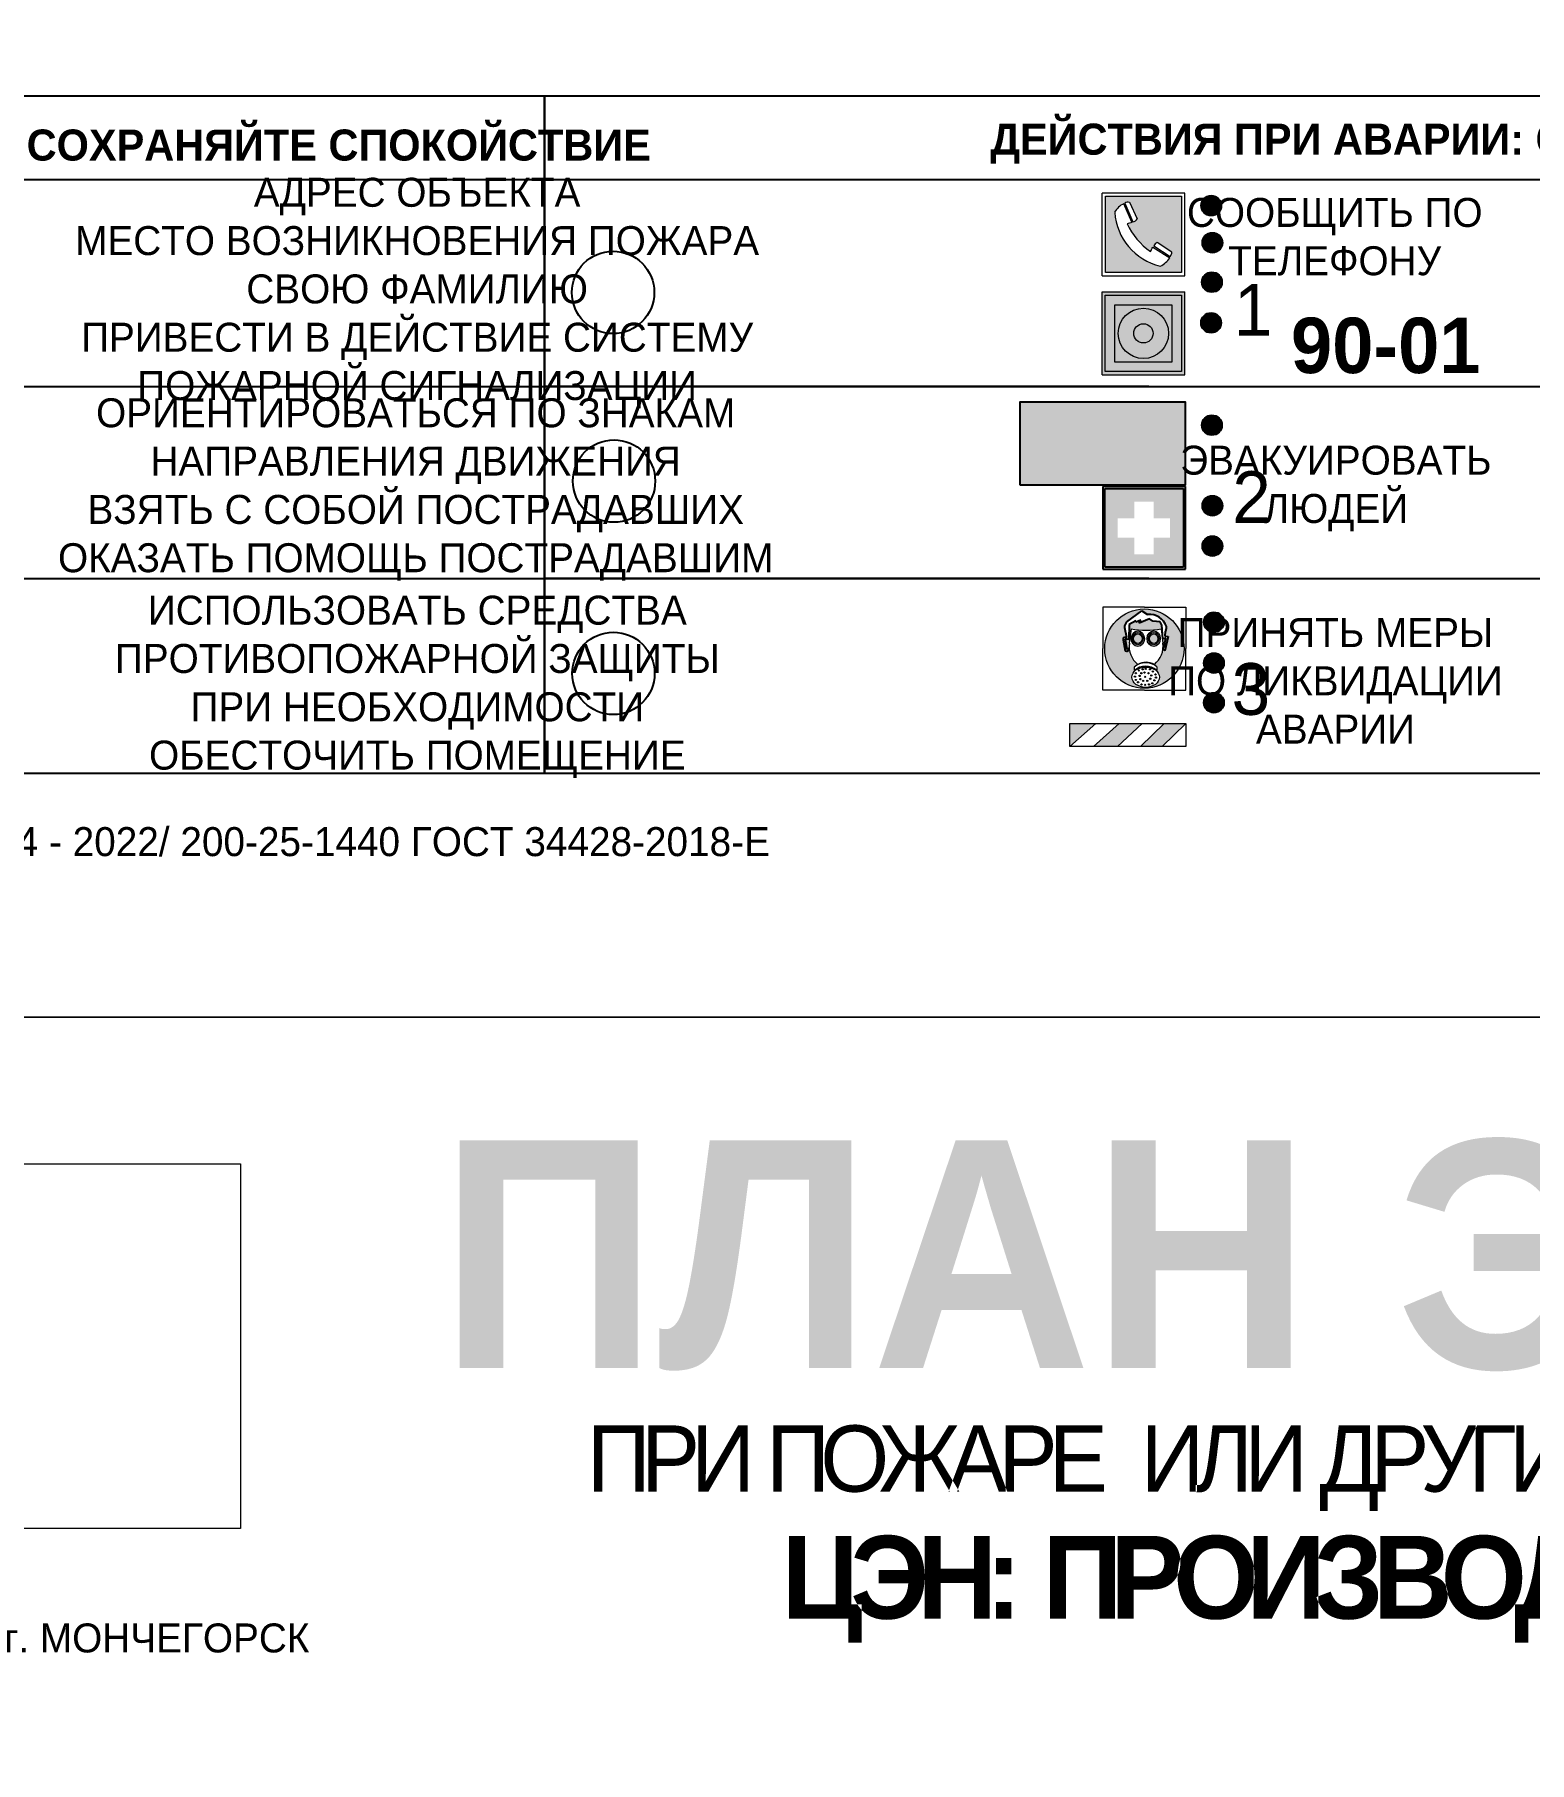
# Model space of a CAD drawing. Header units: millimetres. Extents: x 13810 to 67229, y 12374 to 21950.
# Drawn here: x 37299.7 to 37444.2, y 14870.6 to 15037.6 of the extents above; entities that cross this region are included whole.
import ezdxf

# ---------------------------------------------------------------- set-up
doc = ezdxf.new("R2010")
doc.units = ezdxf.units.MM
doc.styles.add('обычный', font='arial.ttf')
picture_1 = doc.add_image_def('image1.jpg', size_in_pixel=(337, 105))

# ---------------------------------------------------------------- blocks, each defined once
blk = doc.blocks.new('A$C38D26F80')
h = blk.add_hatch(color=5)
h.dxf.hatch_style = 1
h.paths.add_polyline_path([(-8.77, -4.48, 1), (-0.19, -4.48, 1)])
h.paths.add_polyline_path([(-6.75, -3.58), (-6.75, -3.31), (-6.62, -3.22), (-6.5, -3.22), (-6.42, -3.3), (-6.39, -3.28), (-6.59, -2.23), (-6.59, -2.01), (-6.38, -1.58), (-4.76, -0.4), (-4.13, -0.79, -0.362848), (-2.1, -2.1, -0.201049), (-2.17, -2.48, 0.085434), (-2.26, -3.13), (-1.9, -3.16), (-2.25, -4.7), (-2.4, -4.59), (-2.43, -4.34), (-2.36, -4.34), (-2.14, -3.34), (-2.47, -3.42), (-2.58, -1.95), (-2.77, -1.58), (-3.58, -1.52), (-3.92, -1.26), (-5.05, -1.73), (-4.87, -1.39), (-5.41, -1.6), (-5.41, -1.46), (-6.13, -1.87), (-6.18, -3.5), (-6.56, -3.47), (-6.37, -4.59), (-6.16, -4.43), (-6.16, -4.66), (-6.36, -4.79), (-6.37, -4.8), (-6.51, -4.76)], flags=16)
h.paths.add_polyline_path([(-6.51, -4.76), (-6.36, -4.79), (-6.37, -4.8)], flags=0)
h.paths.add_polyline_path([(-5.92, -2.34, 0.089508), (-2.67, -2.35), (-2.48, -3.88, -0.268602), (-3.4, -6.18, 0.262449), (-5.2, -6.18, -0.268602), (-6.11, -3.88)], flags=16)
edge = h.paths.add_edge_path(flags=16)
edge.add_ellipse((-5.19, -3.41), major_axis=(0, 0.842), ratio=0.848992, start_angle=0, end_angle=360)
edge = h.paths.add_edge_path(flags=0)
edge.add_ellipse((-5.19, -3.39), major_axis=(0, 0.665), ratio=0.853798, start_angle=0, end_angle=360)
edge = h.paths.add_edge_path(flags=0)
edge.add_ellipse((-5.19, -3.4), major_axis=(0, 0.528), ratio=0.864094, start_angle=0, end_angle=360)
edge = h.paths.add_edge_path(flags=16)
edge.add_ellipse((-3.47, -3.4), major_axis=(0, 0.842), ratio=0.848992, start_angle=0, end_angle=360)
h.paths.add_polyline_path([(-3.13, -6.45), (-3.13, -6.84, 0.383174), (-5.57, -6.85), (-5.57, -6.49, -0.369952)], flags=16)
edge = h.paths.add_edge_path(flags=0)
edge.add_ellipse((-3.47, -3.39), major_axis=(0, 0.665), ratio=0.853798, start_angle=0, end_angle=360)
edge = h.paths.add_edge_path(flags=0)
edge.add_ellipse((-3.47, -3.4), major_axis=(0, 0.528), ratio=0.864094, start_angle=0, end_angle=360)
edge = h.paths.add_edge_path(flags=16)
edge.add_ellipse((-4.34, -7.57), major_axis=(-1.48, 0), ratio=0.744955, start_angle=0, end_angle=360)
h.paths.add_polyline_path([(-5.01, -6.85, -1), (-5.15, -6.85, -1)], flags=0)
h.paths.add_polyline_path([(-5.33, -7.14, -1), (-5.47, -7.14, -1)], flags=0)
h.paths.add_polyline_path([(-4.61, -6.71, -1), (-4.74, -6.71, -1)], flags=16)
h.paths.add_polyline_path([(-5.43, -7.51, -1), (-5.57, -7.51, -1)], flags=0)
h.paths.add_polyline_path([(-4.26, -6.67, -1), (-4.4, -6.67, -1)], flags=16)
h.paths.add_polyline_path([(-4.74, -7.14, -1), (-4.88, -7.14, -1)], flags=0)
h.paths.add_polyline_path([(-4.93, -7.43, -1), (-5.07, -7.43, -1)], flags=0)
h.paths.add_polyline_path([(-4.41, -7.07, -1), (-4.54, -7.07, -1)], flags=0)
h.paths.add_polyline_path([(-5.33, -7.87, -1), (-5.46, -7.87, -1)], flags=0)
h.paths.add_polyline_path([(-3.8, -6.71, -1), (-3.94, -6.71, -1)], flags=16)
h.paths.add_polyline_path([(-4.85, -7.78, -1), (-4.98, -7.78, -1)], flags=0)
h.paths.add_polyline_path([(-3.96, -7.14, -1), (-4.1, -7.14, -1)], flags=0)
h.paths.add_polyline_path([(-4.33, -7.53, -1), (-4.47, -7.53, -1)], flags=0)
h.paths.add_polyline_path([(-5.09, -8.12, -1), (-5.23, -8.12, -1)], flags=0)
h.paths.add_polyline_path([(-3.5, -6.94, -1), (-3.64, -6.94, -1)], flags=0)
h.paths.add_polyline_path([(-4.54, -7.97, -1), (-4.68, -7.97, -1)], flags=0)
h.paths.add_polyline_path([(-3.66, -7.39, -1), (-3.8, -7.39, -1)], flags=0)
h.paths.add_polyline_path([(-4.73, -8.35, -1), (-4.86, -8.35, -1)], flags=0)
h.paths.add_polyline_path([(-4.09, -7.96, -1), (-4.23, -7.96, -1)], flags=0)
h.paths.add_polyline_path([(-3.77, -7.74, -1), (-3.91, -7.74, -1)], flags=0)
h.paths.add_polyline_path([(-3.22, -7.27, -1), (-3.35, -7.27, -1)], flags=0)
h.paths.add_polyline_path([(-4.34, -8.4, -1), (-4.47, -8.4, -1)], flags=0)
h.paths.add_polyline_path([(-3.16, -7.61, -1), (-3.3, -7.61, -1)], flags=0)
h.paths.add_polyline_path([(-3.9, -8.35, -1), (-4.04, -8.35, -1)], flags=0)
h.paths.add_polyline_path([(-3.32, -7.91, -1), (-3.46, -7.91, -1)], flags=0)
h.paths.add_polyline_path([(-3.55, -8.23, -1), (-3.69, -8.23, -1)], flags=0)
at = {"color": 5, "lineweight": 5}
for p, q in [((-4.48, 0), (-8.96, 0)), ((-8.96, 0), (-8.96, -4.48)), ((-4.48, 0), (0, 0)), ((0, 0), (0, -4.48)), ((-6.59, -2.01), (-6.38, -1.58)), ((-6.38, -1.58), (-4.76, -0.4)), ((-5.41, -1.46), (-6.13, -1.87)), ((-4.87, -1.39), (-5.41, -1.6)), ((-5.41, -1.6), (-5.41, -1.46)), ((-3.92, -1.26), (-5.05, -1.73)), ((-5.05, -1.73), (-4.87, -1.39)), ((-4.76, -0.4), (-4.13, -0.79)), ((-3.58, -1.52), (-3.92, -1.26)), ((-2.77, -1.58), (-3.58, -1.52)), ((-2.58, -1.95), (-2.77, -1.58)), ((-6.75, -3.31), (-6.62, -3.22)), ((-6.75, -3.58), (-6.75, -3.31)), ((-6.51, -4.76), (-6.75, -3.58)), ((-6.62, -3.22), (-6.5, -3.22)), ((-6.59, -2.23), (-6.59, -2.01)), ((-6.39, -3.28), (-6.59, -2.23)), ((-6.18, -3.5), (-6.56, -3.47)), ((-6.56, -3.47), (-6.37, -4.59)), ((-6.5, -3.22), (-6.42, -3.3)), ((-6.42, -3.3), (-6.39, -3.28)), ((-6.13, -1.87), (-6.18, -3.5)), ((-5.92, -2.34), (-6.11, -3.88)), ((-2.67, -2.34), (-2.48, -3.88)), ((-2.47, -3.42), (-2.58, -1.95)), ((-2.14, -3.34), (-2.47, -3.42)), ((-2.36, -4.34), (-2.14, -3.34)), ((-1.9, -3.16), (-2.26, -3.13)), ((-2.25, -4.7), (-1.9, -3.16)), ((-8.96, -8.96), (-8.96, -4.48)), ((-6.37, -4.8), (-6.51, -4.76)), ((-6.37, -4.59), (-6.16, -4.43)), ((-6.16, -4.66), (-6.37, -4.8)), ((-6.16, -4.43), (-6.16, -4.66)), ((-2.43, -4.34), (-2.4, -4.59)), ((-2.43, -4.34), (-2.36, -4.34)), ((-2.4, -4.59), (-2.25, -4.7)), ((0, -8.96), (0, -4.48)), ((-5.57, -6.49), (-5.57, -6.85)), ((-3.13, -6.45), (-3.13, -6.84)), ((-4.48, -8.96), (-8.96, -8.96)), ((-4.48, -8.96), (0, -8.96))]:
    blk.add_line(p, q, dxfattribs=at)
at = {"color": 5}
for p, q in [((-6.59, -2.01), (-6.38, -1.58)), ((-6.38, -1.58), (-4.76, -0.4)), ((-5.41, -1.46), (-6.13, -1.87)), ((-4.87, -1.39), (-5.41, -1.6)), ((-5.41, -1.6), (-5.41, -1.46)), ((-3.92, -1.26), (-5.05, -1.73)), ((-5.05, -1.73), (-4.87, -1.39)), ((-4.76, -0.4), (-4.13, -0.79)), ((-3.58, -1.52), (-3.92, -1.26)), ((-2.77, -1.58), (-3.58, -1.52)), ((-2.58, -1.95), (-2.77, -1.58)), ((-6.75, -3.31), (-6.62, -3.22)), ((-6.75, -3.58), (-6.75, -3.31)), ((-6.51, -4.76), (-6.75, -3.58)), ((-6.62, -3.22), (-6.5, -3.22)), ((-6.59, -2.23), (-6.59, -2.01)), ((-6.39, -3.28), (-6.59, -2.23)), ((-6.18, -3.5), (-6.56, -3.47)), ((-6.56, -3.47), (-6.37, -4.59)), ((-6.5, -3.22), (-6.42, -3.3)), ((-6.42, -3.3), (-6.39, -3.28)), ((-6.13, -1.87), (-6.18, -3.5)), ((-2.47, -3.42), (-2.58, -1.95)), ((-2.14, -3.34), (-2.47, -3.42)), ((-2.36, -4.34), (-2.14, -3.34)), ((-2.26, -3.13), (-1.9, -3.16)), ((-1.9, -3.16), (-2.25, -4.7)), ((-6.37, -4.8), (-6.51, -4.76)), ((-6.36, -4.79), (-6.51, -4.76)), ((-6.37, -4.59), (-6.16, -4.43)), ((-6.16, -4.66), (-6.37, -4.8)), ((-6.16, -4.66), (-6.36, -4.79)), ((-6.16, -4.43), (-6.16, -4.66)), ((-2.4, -4.59), (-2.43, -4.34)), ((-2.43, -4.34), (-2.36, -4.34)), ((-2.25, -4.7), (-2.4, -4.59))]:
    blk.add_line(p, q, dxfattribs=at)
at = {"color": 5, "lineweight": 5}
for centre, radius in [((-4.48, -4.48), 4.29), ((-5.5, -7.51), 0.0678), ((-5.4, -7.14), 0.0678), ((-5.08, -6.85), 0.0678), ((-5, -7.43), 0.0678), ((-4.81, -7.14), 0.0678), ((-4.67, -6.71), 0.0678), ((-4.47, -7.07), 0.0678), ((-4.4, -7.53), 0.0678), ((-4.33, -6.67), 0.0678), ((-4.03, -7.14), 0.0678), ((-3.87, -6.71), 0.0678), ((-3.73, -7.39), 0.0678), ((-3.57, -6.94), 0.0678), ((-3.28, -7.27), 0.0678), ((-5.4, -7.87), 0.0678), ((-5.16, -8.12), 0.0678), ((-4.91, -7.78), 0.0678), ((-4.79, -8.35), 0.0678), ((-4.61, -7.97), 0.0678), ((-4.4, -8.4), 0.0678), ((-4.16, -7.96), 0.0678), ((-3.97, -8.35), 0.0678), ((-3.84, -7.74), 0.0678), ((-3.62, -8.23), 0.0678), ((-3.39, -7.91), 0.0678), ((-3.23, -7.61), 0.0678)]:
    blk.add_circle(centre, radius, dxfattribs=at)
at = {"color": 5}
for centre, radius, start, end in [((-3.89, -2.66), 1.88, 17.387, 97.1599), ((-0.35, -3.07), 1.91, 162.2553, 181.7878), ((-2.6, -2.2), 0.511, 326.3906, 11.8614)]:
    blk.add_arc(centre, radius, start, end, dxfattribs=at)
at = {"color": 5, "lineweight": 5}
for centre, radius, start, end in [((-4.28, 6.66), 9.15, 259.6987, 280.1569), ((-0.47, -3.05), 1.79, 161.5846, 182.4584), ((-2.6, -2.2), 0.513, 326.4781, 11.7739), ((-3.66, -4.24), 2.47, 171.573, 231.7124), ((-4.93, -4.24), 2.47, 308.2876, 8.427), ((-4.33, -7.88), 1.87, 50.358, 131.5662), ((-4.34, -8.2), 1.82, 48.4943, 132.3565), ((-4.3, -7.78), 1.83, 60.5889, 119.4111)]:
    blk.add_arc(centre, radius, start, end, dxfattribs=at)
for centre, major_axis, ratio in [((-5.19, -3.41), (0, 0.842), 0.848992), ((-5.19, -3.39), (0, 0.665), 0.853798), ((-5.19, -3.4), (0, 0.528), 0.864094), ((-3.47, -3.4), (0, 0.842), 0.848992), ((-3.47, -3.39), (0, 0.665), 0.853798), ((-3.47, -3.4), (0, 0.528), 0.864094), ((-4.34, -7.57), (-1.48, 0), 0.744955)]:
    blk.add_ellipse(centre, major_axis=major_axis, ratio=ratio, dxfattribs=at)
blk = doc.blocks.new('A$C47DD6509')
at = {"lineweight": 5}
for points in [[(-8.69, 0), (-11.19, 0), (-11.19, -2.22)], [(-4.22, 0), (-6.45, 0), (-8.91, -2.22), (-6.61, -2.22)], [(0, 0), (-2.09, 0), (-4.36, -2.22), (-2.29, -2.22)]]:
    blk.add_hatch(color=242, dxfattribs=at).paths.add_polyline_path(points)
at = {"color": 242, "lineweight": 5}
for p, q in [((-11.19, -2.22), (-8.69, 0)), ((-11.19, -2.22), (-11.19, 0)), ((-11.19, 0), (-8.69, 0)), ((-11.19, 0), (0, 0)), ((-8.91, -2.22), (-6.45, 0)), ((-6.61, -2.22), (-4.22, 0)), ((-4.36, -2.22), (-2.09, 0)), ((-2.29, -2.22), (0, 0)), ((0, 0), (0, -2.22)), ((0, -2.22), (-11.19, -2.22))]:
    blk.add_line(p, q, dxfattribs=at)
blk = doc.blocks.new('A$C32E8229D')
at = {"true_color": 0xffffff}
blk.add_hatch(color=7, dxfattribs=at).paths.add_polyline_path([(0, 0), (0, -8), (16, -8), (16, 0)])
h = blk.add_hatch(color=126)
h.paths.add_polyline_path([(0.2, -0.2), (15.8, -0.2), (15.8, -7.8), (0.2, -7.8)])
h.paths.add_polyline_path([(13.49, -2.05), (12.08, -2.05), (11.37, -2.63, 0.162397), (11.29, -2.84), (11.29, -3.63), (10.35, -3.63), (10.35, -4.05), (11.68, -4.05), (11.68, -3.48), (12.26, -4.28), (11.29, -5.1), (11.29, -6.78), (11.85, -6.78), (11.85, -5.44), (12.8, -4.64), (12.8, -5.94), (14.46, -5.94), (14.46, -5.39), (13.45, -5.39), (13.45, -3.97), (12.46, -2.59), (13.15, -2.59), (13.69, -3.34), (14.18, -3)], flags=16)
h.paths.add_polyline_path([(10.74, -1.82, 1), (11.8, -1.82, 1)], flags=16)
h.paths.add_polyline_path([(9.39, -3.59), (5.99, -3.59), (6.56, -3.03), (5.91, -3.03), (5.1, -3.83), (5.91, -4.64), (6.56, -4.64), (5.99, -4.09), (9.39, -4.09)], flags=16)
h.paths.add_polyline_path([(4.29, -1.08), (1.72, -1.08), (1.72, -6.6), (4.29, -6.6)], flags=16)
at = {"color": 126}
blk.add_lwpolyline([(16, -8), (0, -8), (0, 0), (16, 0)], close=True, dxfattribs=at)
blk = doc.blocks.new('A$C18900ED3')
h = blk.add_hatch(color=126)
h.paths.add_polyline_path([(-0.18, -0.18), (-7.02, -0.18), (-7.02, -7.02), (-0.18, -7.02)])
h.paths.add_polyline_path([(-5.89, -4.46), (-5.89, -2.77), (-4.46, -2.77), (-4.46, -1.31), (-2.77, -1.31), (-2.77, -2.77), (-1.33, -2.77), (-1.33, -4.46), (-2.77, -4.46), (-2.77, -5.89), (-4.46, -5.89), (-4.46, -4.46)], flags=16)
at = {"color": 126}
for p, q in [((-7.2, 0), (-7.2, -7.2)), ((0, 0), (-7.2, 0)), ((0, -7.2), (0, 0)), ((-7.02, -7.02), (-7.02, -0.18)), ((-7.02, -0.18), (-0.18, -0.18)), ((-0.18, -0.18), (-0.18, -7.02)), ((-7.2, -7.2), (0, -7.2)), ((-0.18, -7.02), (-7.02, -7.02))]:
    blk.add_line(p, q, dxfattribs=at)
blk = doc.blocks.new('A$C456E1F9C')
at = {"lineweight": 5}
h = blk.add_hatch(color=242, dxfattribs=at)
h.paths.add_polyline_path([(0.51, -1.47), (0.51, -13.26), (12.29, -13.26), (12.29, -1.47)])
h.paths.add_polyline_path([(5.42, -4.95, -0.254479), (4.78, -5.4), (3.52, -2.53, -0.209735), (4.23, -2.4)], flags=16)
h.paths.add_polyline_path([(8.53, -8.6), (10.87, -10.17), (10.54, -10.76), (8.03, -9.13, -0.192251)], flags=16)
h.paths.add_polyline_path([(4.61, -5.49, 0.005518), (3.87, -5.72, 0.128647), (7.49, -10.01, 0.00809), (7.83, -9.33), (10.47, -10.97, -0.16736), (8.99, -12.25, -0.327862), (1.95, -3.95, -0.166952), (3.36, -2.62)], flags=16)
at = {"color": 242, "lineweight": 5}
for p, q in [((0, -13.77), (0, -0.97)), ((12.8, -0.97), (0, -0.97)), ((4.61, -5.49), (3.36, -2.62)), ((3.52, -2.53), (4.78, -5.4)), ((4.23, -2.4), (5.42, -4.95)), ((12.8, -13.77), (12.8, -0.97)), ((7.83, -9.33), (10.47, -10.97)), ((8.03, -9.13), (10.54, -10.76)), ((10.81, -10.12), (8.53, -8.6)), ((10.54, -10.76), (10.8, -10.3)), ((10.8, -10.3), (10.81, -10.12)), ((0, -13.77), (12.8, -13.77))]:
    blk.add_line(p, q, dxfattribs=at)
blk.add_lwpolyline([(0.51, -1.47), (12.29, -1.47), (12.29, -13.26), (0.51, -13.26)], close=True, dxfattribs=at)
for centre, radius, start, end in [((4.59, -5.34), 2.99, 114.2845, 152.1974), ((4.02, -3.27), 0.891, 76.3284, 123.7092), ((11.12, -3.31), 9.19, 183.9915, 256.6009), ((4.68, -4.59), 0.824, 276.9621, 334.0723), ((14.98, -39.1), 35.17, 107.1487, 108.4135), ((13.86, -0.94), 11.08, 205.5536, 234.8762), ((-13.31, 0.8), 23.44, 332.5487, 334.4027), ((8.94, -9.5), 0.989, 114.4092, 157.9388), ((7.87, -9.46), 3, 291.9291, 329.9329)]:
    blk.add_arc(centre, radius, start, end, dxfattribs=at)
blk = doc.blocks.new('A$C54414219')
at = {"true_color": 0xffffff}
h = blk.add_hatch(color=7, dxfattribs=at)
h.paths.add_polyline_path([(2.39, -9.45), (2.39, -18.3), (11.23, -18.3), (11.23, -9.45)], flags=0)
h.paths.add_polyline_path([(10.71, -13.87, -1), (2.92, -13.87, -1)], flags=0)
h.paths.add_polyline_path([(8.3, -13.87, -1), (5.33, -13.87, -1)], flags=0)
h.paths.add_polyline_path([(0.41, -7.47), (0.41, -20.27), (13.21, -20.27), (13.21, -7.47)])
h.paths.add_polyline_path([(0.92, -19.77), (12.71, -19.77), (12.71, -7.98), (0.92, -7.98)], flags=16)
h.paths.add_polyline_path([(11.23, -9.45), (11.23, -18.3), (2.39, -18.3), (2.39, -9.45)], flags=0)
at = {"lineweight": 5}
h = blk.add_hatch(color=242, dxfattribs=at)
h.paths.add_polyline_path([(12.71, -7.98), (0.92, -7.98), (0.92, -19.77), (12.71, -19.77)])
h.paths.add_polyline_path([(11.23, -18.3), (2.39, -18.3), (2.39, -9.45), (11.23, -9.45)], flags=16)
h.paths.add_polyline_path([(10.71, -13.87, -1), (2.92, -13.87, -1)], flags=0)
h.paths.add_polyline_path([(8.3, -13.87, -1), (5.33, -13.87, -1)], flags=0)
at = {"true_color": 0xffffff}
h = blk.add_hatch(color=7, dxfattribs=at)
h.paths.add_polyline_path([(2.39, -9.45), (2.39, -18.3), (11.23, -18.3), (11.23, -9.45)])
h.paths.add_polyline_path([(10.71, -13.87, -1), (2.92, -13.87, -1)], flags=16)
h.paths.add_polyline_path([(8.3, -13.87, -1), (5.33, -13.87, -1)], flags=0)
at = {"lineweight": 5}
h = blk.add_hatch(color=242, dxfattribs=at)
h.paths.add_polyline_path([(2.92, -13.87, 1), (10.71, -13.87, 1)])
h.paths.add_polyline_path([(8.3, -13.87, -1), (5.33, -13.87, -1)], flags=16)
at = {"color": 242, "lineweight": 5}
for p, q in [((0.41, -20.27), (0.41, -7.47)), ((0.41, -7.47), (13.21, -7.47)), ((0.41, -7.47), (13.21, -7.47)), ((13.21, -20.27), (13.21, -7.47)), ((0.41, -20.27), (13.21, -20.27))]:
    blk.add_line(p, q, dxfattribs=at)
for points in [[(0.92, -7.98), (12.71, -7.98), (12.71, -19.77), (0.92, -19.77)], [(2.39, -9.45), (11.23, -9.45), (11.23, -18.3), (2.39, -18.3)]]:
    blk.add_lwpolyline(points, close=True, dxfattribs=at)
for radius in [3.89, 1.49]:
    blk.add_circle((6.81, -13.87), radius, dxfattribs=at)

msp = doc.modelspace()

# ---------------------------------------------------------------- hatches: boundary and pattern name
at = {"lineweight": 0}
h = msp.add_hatch(color=256, dxfattribs=at)
h.dxf.hatch_style = 1
h.paths.add_polyline_path([(37412.51, 15021.05, 1), (37414.44, 15021.05, 1)])
h = msp.add_hatch(color=256, dxfattribs=at)
h.dxf.hatch_style = 1
h.paths.add_polyline_path([(37412.61, 15017.47, 1), (37414.55, 15017.47, 1)])
h = msp.add_hatch(color=256, dxfattribs=at)
h.dxf.hatch_style = 1
h.paths.add_polyline_path([(37412.57, 15013.66, 1), (37414.51, 15013.66, 1)])
h = msp.add_hatch(color=256, dxfattribs=at)
h.dxf.hatch_style = 1
h.paths.add_polyline_path([(37412.49, 15009.73, 1), (37414.42, 15009.73, 1)])
h = msp.add_hatch(color=256, dxfattribs=at)
h.dxf.hatch_style = 1
h.paths.add_polyline_path([(37412.58, 14999.84, 1), (37414.51, 14999.84, 1)])
h = msp.add_hatch(color=256, dxfattribs=at)
h.dxf.hatch_style = 1
h.paths.add_polyline_path([(37412.62, 14992.06, 1), (37414.55, 14992.06, 1)])
h = msp.add_hatch(color=256, dxfattribs=at)
h.dxf.hatch_style = 1
h.paths.add_polyline_path([(37412.61, 14988.16, 1), (37414.54, 14988.16, 1)])
h = msp.add_hatch(color=256, dxfattribs=at)
h.dxf.hatch_style = 1
h.paths.add_polyline_path([(37412.77, 14980.81, 1), (37414.7, 14980.81, 1)])
h = msp.add_hatch(color=256, dxfattribs=at)
h.dxf.hatch_style = 1
h.paths.add_polyline_path([(37412.76, 14976.86, 1), (37414.69, 14976.86, 1)])
h = msp.add_hatch(color=256, dxfattribs=at)
h.dxf.hatch_style = 1
h.paths.add_polyline_path([(37412.76, 14973.03, 1), (37414.7, 14973.03, 1)])

# ---------------------------------------------------------------- linework, layer by layer
at = {"color": 126, "lineweight": 0, "true_color": 0x008754}
for points in [[(37185.05, 15337.64), (37785.05, 15337.64), (37785.05, 14942.64), (37185.05, 14942.64)], [(37185.05, 15337.64), (37785.05, 15337.64), (37785.05, 14942.64), (37185.05, 14942.64)], [(37185.05, 15337.64), (37785.05, 15337.64), (37785.05, 14942.64), (37185.05, 14942.64)], [(37185.05, 15337.64), (37785.05, 15337.64), (37785.05, 14942.64), (37185.05, 14942.64)], [(37185.05, 14942.64), (37785.05, 14942.64), (37785.05, 14547.64), (37185.05, 14547.64)], [(37185.05, 14942.64), (37785.05, 14942.64), (37785.05, 14547.64), (37185.05, 14547.64)], [(37185.05, 14942.64), (37785.05, 14942.64), (37785.05, 14547.64), (37185.05, 14547.64)], [(37185.05, 14942.64), (37785.05, 14942.64), (37785.05, 14547.64), (37185.05, 14547.64)]]:
    msp.add_lwpolyline(points, close=True, dxfattribs=at)
for points in [[(37205.26, 15023.59), (37349.03, 15023.59), (37349.03, 15031.64), (37205.26, 15031.64)], [(37349.03, 15023.59), (37492.8, 15023.59), (37492.8, 15031.64), (37349.03, 15031.64)], [(37205.26, 15023.59), (37349.03, 15023.59), (37349.03, 14966.19), (37205.26, 14966.19)], [(37349.03, 15023.59), (37492.8, 15023.59), (37492.8, 14966.19), (37349.03, 14966.19)]]:
    msp.add_lwpolyline(points, close=True)
for points in [[(37263.68, 15003.59), (37205.26, 15003.59), (37349.03, 15003.59)], [(37407.45, 15003.59), (37349.03, 15003.59), (37492.8, 15003.59)], [(37263.68, 14985.02), (37205.26, 14985.02), (37349.03, 14985.02)], [(37407.45, 14985.02), (37349.03, 14985.02), (37492.8, 14985.02)]]:
    msp.add_lwpolyline(points)
for centre, radius in [((37413.47, 15021.05), 0.966), ((37413.58, 15017.47), 0.966), ((37355.66, 15012.67), 3.98), ((37413.54, 15013.66), 0.966), ((37413.46, 15009.73), 0.966), ((37413.54, 14999.84), 0.966), ((37355.75, 14994.44), 3.98), ((37413.58, 14992.06), 0.966), ((37413.58, 14988.16), 0.966), ((37413.73, 14980.81), 0.966), ((37355.69, 14975.86), 3.98), ((37413.73, 14976.86), 0.966), ((37413.73, 14973.03), 0.966)]:
    msp.add_circle(centre, radius)

# ---------------------------------------------------------------- block references
for name, p, xscale, yscale, zscale in [('A$C456E1F9C', (37402.92, 15022.87), 0.625, 0.625, 0.625), ('A$C54414219', (37402.66, 15017.38), 0.625, 0.625, 0.625), ('A$C18900ED3', (37410.98, 14993.92), 1.111111111007631, 1.111111111007631, 1.111111111007631), ('A$C38D26F80', (37411.01, 14982.25), 0.8928571427240968, 0.8928571427240968, 0.8928571427240968)]:
    msp.add_blockref(name, p, dxfattribs=dict(xscale=xscale, yscale=yscale, zscale=zscale))
at = {"xscale": -1}
msp.add_blockref('A$C32E8229D', (37410.98, 15002.07), dxfattribs=at)
at = {"color": 242, "true_color": 0xc1121c}
msp.add_blockref('A$C47DD6509', (37411.01, 14971.03), dxfattribs=at)

# ---------------------------------------------------------------- texts
at = {"lineweight": 0, "style": 'обычный'}
for s, insert, char_height, width, attachment_point in [('{\\fProxima Nova Rg|b1|i0|c204|p2;ДЕЙСТВИЯ ПРИ ПОЖАРЕ: СОХРАНЯЙТЕ СПОКОЙСТВИЕ\\H1.6644x; }', (37302.43, 15026.47), 3, 175.1736, 5), ('{\\fProxima Nova Rg|b1|i0|c204|p2;ДЕЙСТВИЯ ПРИ АВАРИИ: СОХРАНЯЙТЕ СПОКОЙСТВИЕ\\H1.6644x; }', (37448.64, 15027.04), 3, 175.1736, 5), ('\\pi-8.4,l8.4,t8.4;{\\fProxima Nova Rg|b0|i0|c204|p2;АДРЕС ОБЪЕКТА\\PМЕСТО ВОЗНИКНОВЕНИЯ ПОЖАРА \\PСВОЮ ФАМИЛИЮ\\PПРИВЕСТИ В ДЕЙСТВИЕ СИСТЕМУ \\PПОЖАРНОЙ СИГНАЛИЗАЦИИ}', (37336.72, 15012.6), 2.8, 126.6484, 5), ('{\\fProxima Nova Rg|b0|i0|c204|p2;СООБЩИТЬ ПО \\PТЕЛЕФОНУ}', (37425.41, 15018.04), 2.8, 126.6484, 5), ('{\\fProxima Nova Rg|b0|i0|c204|p2;1\\H1.1667x; }', (37417.52, 15010.98), 5, 126.6484, 5), ('{\\fProxima Nova Rg|b1|i0|c204|p2;\\H1.0714x;90-01\\fProxima Nova Rg|b0|i0|c204|p2;\\H0.93331x; \\H1.3449x; }', (37430.34, 15007.51), 5, 126.6484, 5), ('\\pi-8.4,l8.4,t8.4;{\\fProxima Nova Rg|b0|i0|c204|p2;ОРИЕНТИРОВАТЬСЯ ПО ЗНАКАМ \\PНАПРАВЛЕНИЯ ДВИЖЕНИЯ\\PВЗЯТЬ С СОБОЙ ПОСТРАДАВШИХ\\PОКАЗАТЬ ПОМОЩЬ ПОСТРАДАВШИМ}', (37336.58, 14993.63), 2.8, 126.6484, 5), ('{\\fProxima Nova Rg|b0|i0|c204|p2;ЭВАКУИРОВАТЬ \\PЛЮДЕЙ}', (37425.52, 14993.72), 2.8, 126.6484, 5), ('{\\fProxima Nova Rg|b0|i0|c204|p2;2\\H1.1967x; }', (37417.37, 14992.89), 5, 126.6484, 5), ('\\pi-8.4,l8.4,t8.4;{\\fProxima Nova Rg|b0|i0|c204|p2;ИСПОЛЬЗОВАТЬ СРЕДСТВА \\PПРОТИВОПОЖАРНОЙ ЗАЩИТЫ \\PПРИ НЕОБХОДИМОСТИ \\PОБЕСТОЧИТЬ ПОМЕЩЕНИЕ}', (37336.74, 14974.56), 2.8, 126.6484, 5), ('{\\fProxima Nova Rg|b0|i0|c204|p2;ПРИНЯТЬ МЕРЫ \\PПО ЛИКВИДАЦИИ \\PАВАРИИ}', (37425.48, 14975.14), 2.8, 126.6484, 5), ('{\\fProxima Nova Rg|b0|i0|c204|p2;3\\H1.1967x; }', (37417.3, 14974.32), 5, 126.6484, 5), ('\\pi-8.4,l8.4,t8.4;{\\fProxima Nova Rg|b0|i0|c204|p2;ИЗГОТОВИТЕЛЬ: ИП АНДРЕЕВ А. А.\\fProxima Nova Rg|b0|i0|c0|p2; \\fProxima Nova Rg|b0|i0|c204|p2;ФП-24 - 2022/ 200-25-1440 ГОСТ 34428-2018-Е\\H1.2266x; }', (37296.78, 14959.2), 2.8, 191.3484, 5), ('{\\fProxima Nova Rg|b1|i0|c204|p2;ПЛАН ЭВАКУАЦИИ}', (37338.86, 14930.74), 22, 493.8901, 1), ('\\pi-8.4,l8.4,t8.4;{\\fProxima Nova Rg|b0|i0|c204|p2;г. МОНЧЕГОРСК\\H1.1997x; }', (37311.56, 14882.65), 2.8, 126.6484, 5)]:
    msp.add_mtext(s, dxfattribs=dict(at, insert=insert, char_height=char_height, width=width, attachment_point=attachment_point))
at = {"color": 0, "lineweight": 0, "insert": (37490.6, 14903.33), "char_height": 8, "width": 449.2158, "attachment_point": 5, "style": 'обычный'}
msp.add_mtext('{\\fArial Black|b1|i0|c204|p34;\\H2x;\\T0.85;  \\fArial Narrow|b0|i0|c204|p34;\\H0.8x;\\W0.9;\\P\\fProxima Nova Rg|b0|i0|c204|p2;\\H0.5x;\\W1;\\C256;ПРИ ПОЖАРЕ  ИЛИ ДРУГИХ ЧРЕЗВЫЧАЙНЫХ СИТУАЦИЯХ  ИЗ ПОМЕЩЕНИЙ \\fProxima Nova Rg|b1|i0|c204|p2;\\H1.25x;\\PЦЭН: ПРОИЗВОДСТВО 1, ГМО-1, корпус 2, отм. +0,00}', dxfattribs=at)

# ---------------------------------------------------------------- pictures from other files: only their frames are drawn
at = {"color": 7, "lineweight": 0, "true_color": 0xf5f5ff}
image = msp.add_image(picture_1, insert=(37206.54, 14893.25), size_in_units=(113.11, 35.24), dxfattribs=at)
image.dxf.flags = 7

doc.saveas('drawing.dxf')
